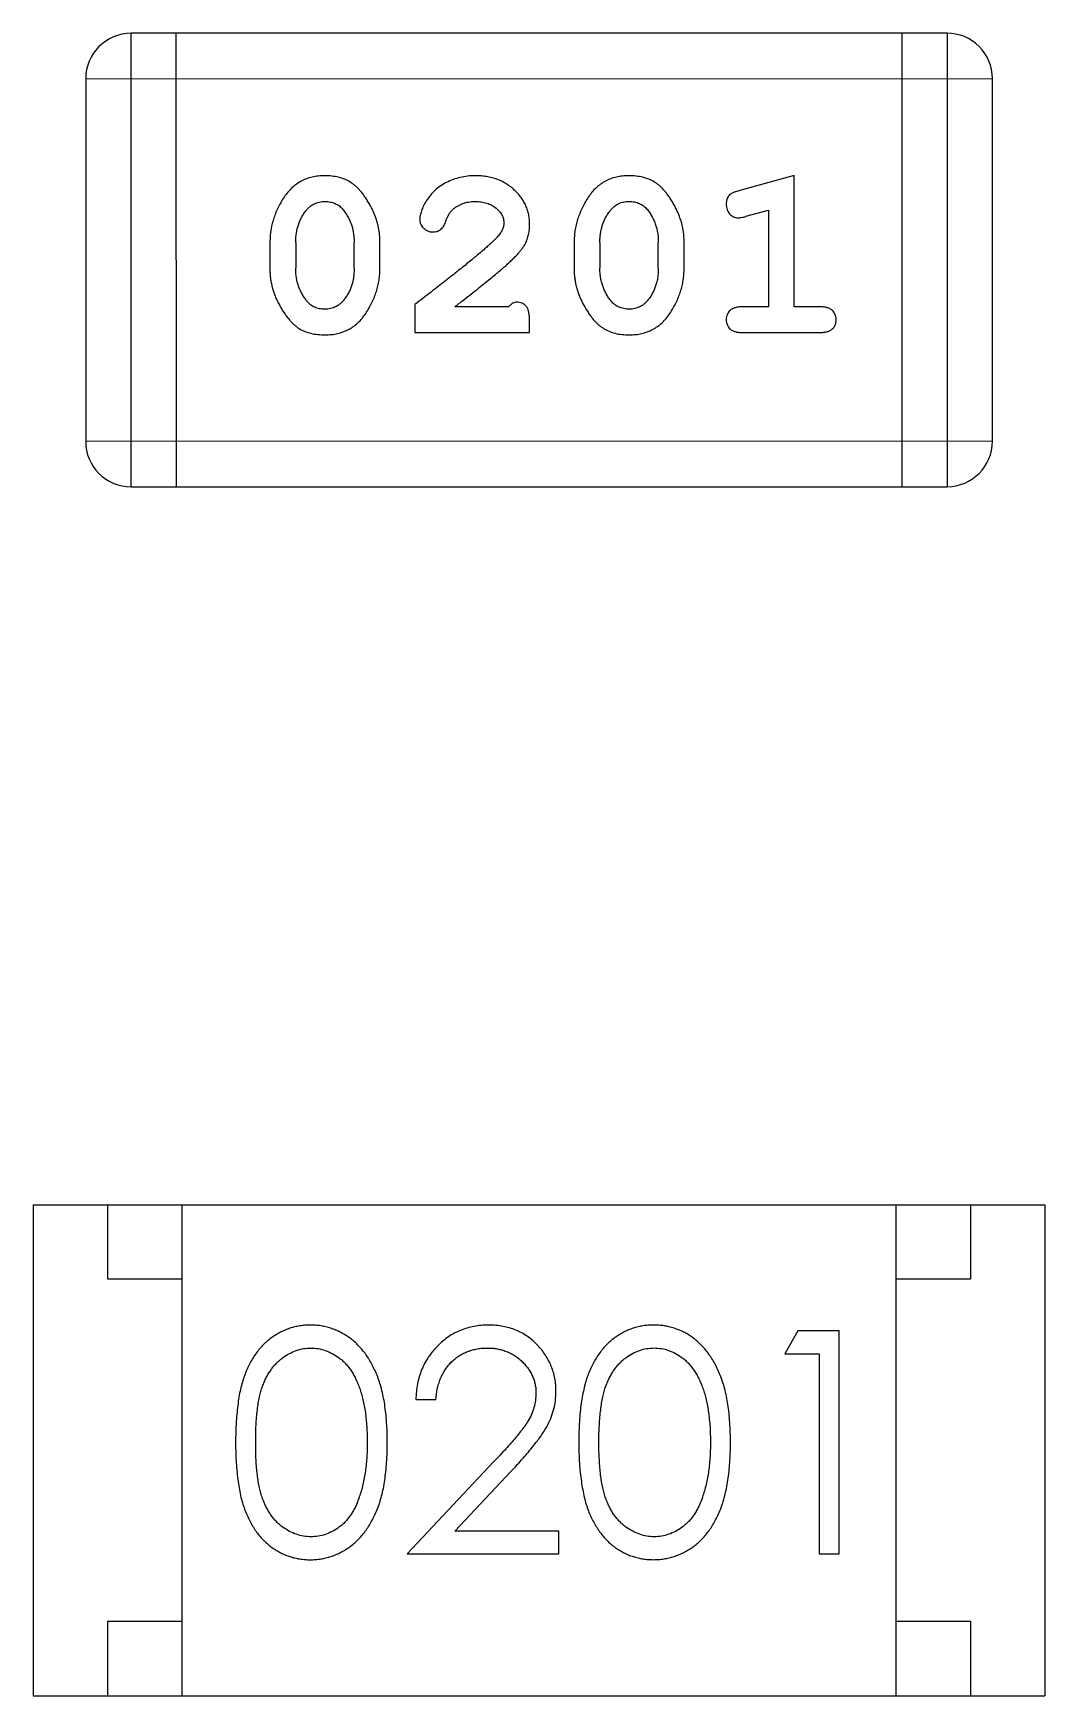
# Model space of a CAD drawing. Header units: millimetres. Extents: x 0 to 297, y 0 to 210.
# Drawn here: x 225.768 to 226.448, y 126.505 to 127.623 of the extents above; entities that cross this region are included whole.
import ezdxf

# ---------------------------------------------------------------- set-up
doc = ezdxf.new("R2010")
doc.units = ezdxf.units.MM
doc.layers.get('0').update_dxf_attribs({"linetype": 'CONTINUOUS'})

msp = doc.modelspace()

# ---------------------------------------------------------------- linework, layer by layer
at = {"color": 7, "linetype": 'Continuous'}
for p, q in [((225.8336, 127.318), (225.8336, 127.6228)), ((226.3822, 127.6228), (225.8336, 127.6228)), ((225.8641, 127.318), (225.864, 127.6228)), ((226.3517, 127.6228), (226.3518, 127.318)), ((226.3822, 127.6228), (226.3822, 127.318)), ((225.8031, 127.5923), (226.4127, 127.5924)), ((225.8031, 127.5923), (225.8031, 127.3484)), ((226.4127, 127.3485), (226.4127, 127.5924)), ((226.2794, 127.5271), (226.2428, 127.5172)), ((226.2794, 127.439), (226.2794, 127.5271)), ((226.247, 127.4998), (226.2621, 127.5039)), ((226.2621, 127.5039), (226.2621, 127.439)), ((225.927, 127.4824), (225.927, 127.4647)), ((225.9443, 127.4821), (225.9443, 127.4649)), ((225.9836, 127.4649), (225.9836, 127.4821)), ((226.0009, 127.4647), (226.0009, 127.4824)), ((226.1315, 127.4824), (226.1315, 127.4647)), ((226.1488, 127.4822), (226.1488, 127.465)), ((226.1881, 127.465), (226.1881, 127.4822)), ((226.2054, 127.4647), (226.2054, 127.4824)), ((226.0245, 127.4405), (226.0245, 127.4216)), ((226.0874, 127.4389), (226.0513, 127.4389)), ((226.2621, 127.439), (226.2448, 127.439)), ((226.2967, 127.439), (226.2794, 127.439)), ((226.1016, 127.4216), (226.1016, 127.4295)), ((226.0245, 127.4216), (226.1016, 127.4216)), ((226.2448, 127.4217), (226.2967, 127.4217)), ((226.4127, 127.3485), (225.8031, 127.3484)), ((225.8336, 127.318), (226.3822, 127.318)), ((225.7679, 126.8352), (225.7679, 126.5052)), ((225.7679, 126.8352), (226.4479, 126.8352)), ((225.8179, 126.7852), (225.8179, 126.8352)), ((225.8679, 126.5052), (225.8679, 126.8352)), ((226.3479, 126.5052), (226.3479, 126.8352)), ((226.3979, 126.8352), (226.3979, 126.7852)), ((226.4479, 126.8352), (226.4479, 126.5052)), ((225.8679, 126.7852), (225.8179, 126.7852)), ((226.3979, 126.7852), (226.3479, 126.7852)), ((226.2819, 126.7505), (226.2731, 126.7351)), ((226.3097, 126.7505), (226.2819, 126.7505)), ((226.3097, 126.6005), (226.3097, 126.7505)), ((226.2731, 126.7351), (226.2962, 126.7351)), ((226.2962, 126.7351), (226.2962, 126.6005)), ((226.0251, 126.7043), (226.0385, 126.7043)), ((226.0775, 126.6626), (226.0193, 126.6005)), ((226.0514, 126.6159), (226.089, 126.6559)), ((226.1212, 126.6159), (226.0514, 126.6159)), ((226.1212, 126.6005), (226.1212, 126.6159)), ((226.0193, 126.6005), (226.1212, 126.6005)), ((226.2962, 126.6005), (226.3097, 126.6005)), ((225.8179, 126.5052), (225.8179, 126.5552)), ((225.8179, 126.5552), (225.8679, 126.5552)), ((226.3479, 126.5552), (226.3979, 126.5552)), ((226.3979, 126.5552), (226.3979, 126.5052)), ((225.7679, 126.5052), (226.4479, 126.5052))]:
    msp.add_line(p, q, dxfattribs=at)
for centre, start, end in [((225.8336, 127.5923), 90.0074, 180.0074), ((226.3822, 127.5924), 0.0074, 90.0074), ((226.3822, 127.3485), 270.0074, 0.0074), ((225.8336, 127.3484), 180.0074, 270.0074)]:
    msp.add_arc(centre, 0.0305, start, end, dxfattribs=at)
for points, knots in [([(225.9638, 127.527), (225.9623, 127.527), (225.9595, 127.5269), (225.9554, 127.5262), (225.9516, 127.5251), (225.948, 127.5235), (225.9447, 127.5214), (225.9417, 127.5189), (225.9389, 127.5159), (225.9364, 127.5126), (225.9342, 127.509), (225.9323, 127.5053), (225.9306, 127.5016), (225.9293, 127.4978), (225.9283, 127.494), (225.9275, 127.4902), (225.9271, 127.4863), (225.927, 127.4837), (225.927, 127.4824)], [0, 0, 0, 0, 0.06692, 0.130834, 0.19258, 0.252759, 0.312631, 0.373411, 0.436359, 0.501894, 0.568244, 0.632472, 0.69556, 0.757163, 0.818592, 0.878885, 0.939235, 1, 1, 1, 1]), ([(226.0009, 127.4824), (226.0009, 127.4835), (226.0009, 127.4856), (226.0006, 127.4888), (226, 127.492), (225.9994, 127.4951), (225.9984, 127.4981), (225.9973, 127.5011), (225.996, 127.5041), (225.9945, 127.507), (225.9929, 127.5097), (225.9913, 127.5123), (225.9896, 127.5146), (225.988, 127.5167), (225.9863, 127.5185), (225.9846, 127.5202), (225.9828, 127.5216), (225.9805, 127.5232), (225.9773, 127.5248), (225.9731, 127.5261), (225.9686, 127.5269), (225.9654, 127.527), (225.9638, 127.527)], [0, 0, 0, 0, 0.049855, 0.099516, 0.148482, 0.19758, 0.246804, 0.296268, 0.346517, 0.397047, 0.446826, 0.49336, 0.537801, 0.579207, 0.617974, 0.654833, 0.689171, 0.722088, 0.786392, 0.853518, 0.924186, 1, 1, 1, 1]), ([(226.0649, 127.527), (226.0632, 127.527), (226.0599, 127.5269), (226.0549, 127.526), (226.0502, 127.5246), (226.0457, 127.5226), (226.0415, 127.5202), (226.0379, 127.5173), (226.0348, 127.514), (226.0322, 127.5105), (226.0303, 127.5069), (226.0288, 127.5036), (226.0279, 127.5005), (226.0277, 127.4986), (226.0277, 127.4977)], [0, 0, 0, 0, 0.098286, 0.193983, 0.289056, 0.384352, 0.477435, 0.566197, 0.652355, 0.737986, 0.818188, 0.887401, 0.94802, 1, 1, 1, 1]), ([(226.1016, 127.4943), (226.1016, 127.4954), (226.1015, 127.4976), (226.101, 127.5008), (226.1002, 127.5039), (226.0991, 127.5069), (226.0976, 127.5098), (226.0958, 127.5125), (226.0937, 127.5151), (226.0913, 127.5175), (226.0887, 127.5197), (226.0858, 127.5217), (226.0828, 127.5234), (226.0796, 127.5247), (226.0762, 127.5257), (226.0726, 127.5265), (226.0688, 127.527), (226.0662, 127.527), (226.0649, 127.527)], [0, 0, 0, 0, 0.060981, 0.120256, 0.178148, 0.236115, 0.293993, 0.352864, 0.413358, 0.476056, 0.539296, 0.602396, 0.665116, 0.728325, 0.792919, 0.859317, 0.928302, 1, 1, 1, 1]), ([(226.1683, 127.527), (226.1668, 127.527), (226.164, 127.5269), (226.16, 127.5262), (226.1561, 127.5251), (226.1525, 127.5235), (226.1492, 127.5214), (226.1462, 127.5189), (226.1434, 127.516), (226.1409, 127.5126), (226.1387, 127.509), (226.1368, 127.5053), (226.1352, 127.5016), (226.1338, 127.4978), (226.1328, 127.494), (226.132, 127.4902), (226.1316, 127.4863), (226.1315, 127.4837), (226.1315, 127.4824)], [0, 0, 0, 0, 0.06692, 0.130834, 0.19258, 0.252759, 0.312631, 0.373411, 0.436359, 0.501894, 0.568244, 0.632472, 0.69556, 0.757163, 0.818592, 0.878885, 0.939235, 1, 1, 1, 1]), ([(226.2054, 127.4824), (226.2054, 127.4835), (226.2054, 127.4857), (226.2051, 127.4888), (226.2045, 127.492), (226.2039, 127.4951), (226.2029, 127.4981), (226.2018, 127.5011), (226.2005, 127.5041), (226.199, 127.507), (226.1974, 127.5097), (226.1958, 127.5123), (226.1941, 127.5146), (226.1925, 127.5167), (226.1908, 127.5186), (226.1891, 127.5202), (226.1873, 127.5216), (226.185, 127.5232), (226.1818, 127.5248), (226.1776, 127.5261), (226.1731, 127.5269), (226.1699, 127.527), (226.1683, 127.527)], [0, 0, 0, 0, 0.049855, 0.099516, 0.148482, 0.19758, 0.246804, 0.296268, 0.346517, 0.397047, 0.446826, 0.49336, 0.537801, 0.579207, 0.617974, 0.654833, 0.689171, 0.722088, 0.786392, 0.853518, 0.924186, 1, 1, 1, 1]), ([(226.2428, 127.5172), (226.2419, 127.5169), (226.2404, 127.5164), (226.2383, 127.5156), (226.2367, 127.5147), (226.2355, 127.5137), (226.2347, 127.5125), (226.2341, 127.5111), (226.2338, 127.5096), (226.2338, 127.5086), (226.2337, 127.508)], [0, 0, 0, 0, 0.187321, 0.344927, 0.475328, 0.579604, 0.674244, 0.773631, 0.882025, 1, 1, 1, 1]), ([(225.9515, 127.5039), (225.9519, 127.5044), (225.9527, 127.5053), (225.9541, 127.5065), (225.9555, 127.5075), (225.957, 127.5083), (225.9586, 127.5089), (225.9603, 127.5094), (225.9621, 127.5097), (225.9633, 127.5097), (225.9639, 127.5097)], [0, 0, 0, 0, 0.13042, 0.256046, 0.378133, 0.498725, 0.620452, 0.742761, 0.869406, 1, 1, 1, 1]), ([(225.9639, 127.5097), (225.9645, 127.5097), (225.9658, 127.5097), (225.9676, 127.5094), (225.9693, 127.509), (225.9708, 127.5084), (225.9723, 127.5077), (225.9737, 127.5068), (225.9749, 127.5057), (225.9757, 127.5049), (225.976, 127.5044)], [0, 0, 0, 0, 0.138115, 0.270177, 0.397547, 0.520057, 0.63869, 0.757499, 0.878226, 1, 1, 1, 1]), ([(226.0499, 127.5043), (226.0504, 127.5048), (226.0514, 127.5056), (226.053, 127.5067), (226.0548, 127.5076), (226.0566, 127.5084), (226.0585, 127.509), (226.0605, 127.5094), (226.0626, 127.5097), (226.0641, 127.5097), (226.0648, 127.5097)], [0, 0, 0, 0, 0.121873, 0.243139, 0.363336, 0.485133, 0.607572, 0.734701, 0.864814, 1, 1, 1, 1]), ([(226.0648, 127.5097), (226.0662, 127.5097), (226.0689, 127.5096), (226.0727, 127.5087), (226.0761, 127.5074), (226.079, 127.5054), (226.0813, 127.5032), (226.083, 127.5007), (226.0841, 127.498), (226.0842, 127.4961), (226.0843, 127.4952)], [0, 0, 0, 0, 0.156344, 0.299348, 0.4327, 0.561, 0.682299, 0.791883, 0.89611, 1, 1, 1, 1]), ([(226.156, 127.5039), (226.1565, 127.5044), (226.1573, 127.5053), (226.1586, 127.5065), (226.16, 127.5075), (226.1615, 127.5083), (226.1631, 127.509), (226.1648, 127.5094), (226.1666, 127.5097), (226.1678, 127.5097), (226.1684, 127.5097)], [0, 0, 0, 0, 0.13042, 0.256046, 0.378133, 0.498725, 0.620452, 0.742761, 0.869406, 1, 1, 1, 1]), ([(226.1684, 127.5097), (226.169, 127.5097), (226.1703, 127.5097), (226.1721, 127.5095), (226.1738, 127.509), (226.1754, 127.5084), (226.1768, 127.5077), (226.1782, 127.5068), (226.1795, 127.5057), (226.1802, 127.5049), (226.1806, 127.5045)], [0, 0, 0, 0, 0.138115, 0.270177, 0.397547, 0.520057, 0.63869, 0.757499, 0.878226, 1, 1, 1, 1]), ([(226.2337, 127.508), (226.2338, 127.5074), (226.2338, 127.5062), (226.2343, 127.5044), (226.235, 127.5028), (226.236, 127.5014), (226.2372, 127.5002), (226.2386, 127.4994), (226.2401, 127.4988), (226.2411, 127.4988), (226.2416, 127.4987)], [0, 0, 0, 0, 0.138815, 0.27042, 0.39836, 0.52875, 0.654955, 0.771147, 0.884581, 1, 1, 1, 1]), ([(225.9443, 127.4821), (225.9443, 127.4832), (225.9444, 127.4853), (225.9447, 127.4883), (225.9452, 127.4913), (225.9461, 127.4941), (225.9471, 127.4967), (225.9483, 127.4993), (225.9498, 127.5017), (225.951, 127.5032), (225.9515, 127.5039)], [0, 0, 0, 0, 0.135446, 0.266257, 0.393419, 0.517936, 0.639137, 0.758785, 0.879345, 1, 1, 1, 1]), ([(225.976, 127.5044), (225.9766, 127.5036), (225.9778, 127.502), (225.9794, 127.4995), (225.9807, 127.4969), (225.9818, 127.4941), (225.9826, 127.4913), (225.9832, 127.4883), (225.9835, 127.4853), (225.9836, 127.4832), (225.9836, 127.4821)], [0, 0, 0, 0, 0.125331, 0.248948, 0.371201, 0.494032, 0.616811, 0.742104, 0.868849, 1, 1, 1, 1]), ([(226.0277, 127.4977), (226.0277, 127.4972), (226.0278, 127.4961), (226.0283, 127.4945), (226.0291, 127.4931), (226.0302, 127.4918), (226.0316, 127.4907), (226.0331, 127.4899), (226.0348, 127.4893), (226.0359, 127.4893), (226.0365, 127.4893)], [0, 0, 0, 0, 0.120856, 0.239483, 0.360995, 0.490166, 0.620982, 0.746416, 0.870253, 1, 1, 1, 1]), ([(226.0365, 127.4893), (226.037, 127.4893), (226.0379, 127.4893), (226.0393, 127.4896), (226.0406, 127.4901), (226.0417, 127.4908), (226.0427, 127.4917), (226.0436, 127.4928), (226.0444, 127.4942), (226.0448, 127.4953), (226.045, 127.4958)], [0, 0, 0, 0, 0.127347, 0.246131, 0.359406, 0.470543, 0.586092, 0.711469, 0.847022, 1, 1, 1, 1]), ([(226.045, 127.4958), (226.0453, 127.4967), (226.0459, 127.4984), (226.0471, 127.5007), (226.0484, 127.5028), (226.0494, 127.5038), (226.0499, 127.5043)], [0, 0, 0, 0, 0.285518, 0.544185, 0.781367, 1, 1, 1, 1]), ([(226.0843, 127.4952), (226.0842, 127.4944), (226.0841, 127.4928), (226.0831, 127.4903), (226.0816, 127.4879), (226.0802, 127.4863), (226.0795, 127.4855)], [0, 0, 0, 0, 0.212836, 0.442809, 0.70317, 1, 1, 1, 1]), ([(226.0848, 127.466), (226.0857, 127.4668), (226.0874, 127.4682), (226.0898, 127.4705), (226.0919, 127.4726), (226.0938, 127.4746), (226.0954, 127.4764), (226.0967, 127.4782), (226.0978, 127.4798), (226.099, 127.4819), (226.1, 127.4844), (226.1009, 127.4876), (226.1015, 127.4909), (226.1016, 127.4931), (226.1016, 127.4943)], [0, 0, 0, 0, 0.103002, 0.197728, 0.285279, 0.365235, 0.437224, 0.502446, 0.560545, 0.611446, 0.707576, 0.80349, 0.900532, 1, 1, 1, 1]), ([(226.1488, 127.4822), (226.1488, 127.4832), (226.1489, 127.4853), (226.1492, 127.4884), (226.1498, 127.4913), (226.1506, 127.4941), (226.1516, 127.4968), (226.1528, 127.4993), (226.1543, 127.5017), (226.1555, 127.5032), (226.156, 127.5039)], [0, 0, 0, 0, 0.135446, 0.266257, 0.393419, 0.517936, 0.639137, 0.758785, 0.879345, 1, 1, 1, 1]), ([(226.1806, 127.5045), (226.1812, 127.5037), (226.1824, 127.5021), (226.1839, 127.4995), (226.1852, 127.4969), (226.1863, 127.4941), (226.1871, 127.4913), (226.1877, 127.4883), (226.1881, 127.4853), (226.1881, 127.4832), (226.1881, 127.4822)], [0, 0, 0, 0, 0.125331, 0.248948, 0.371201, 0.494032, 0.616811, 0.742104, 0.868849, 1, 1, 1, 1]), ([(226.2416, 127.4987), (226.242, 127.4988), (226.2427, 127.4988), (226.244, 127.499), (226.2454, 127.4993), (226.2465, 127.4996), (226.247, 127.4998)], [0, 0, 0, 0, 0.183151, 0.413144, 0.682305, 1, 1, 1, 1]), ([(226.0795, 127.4855), (226.0791, 127.485), (226.0781, 127.4841), (226.0765, 127.4825), (226.0746, 127.4808), (226.0725, 127.4788), (226.07, 127.4767), (226.0673, 127.4744), (226.0643, 127.4719), (226.0609, 127.4692), (226.0574, 127.4662), (226.0535, 127.4632), (226.0494, 127.4598), (226.045, 127.4564), (226.0402, 127.4527), (226.0352, 127.4488), (226.03, 127.4447), (226.0264, 127.4419), (226.0245, 127.4405)], [0, 0, 0, 0, 0.026647, 0.057942, 0.094152, 0.134806, 0.180631, 0.231142, 0.286385, 0.346321, 0.411439, 0.481035, 0.555329, 0.634592, 0.718826, 0.807759, 0.901393, 1, 1, 1, 1]), ([(225.927, 127.4647), (225.927, 127.4636), (225.927, 127.4615), (225.9273, 127.4583), (225.9278, 127.4551), (225.9285, 127.4521), (225.9294, 127.449), (225.9305, 127.446), (225.9318, 127.4431), (225.9333, 127.4402), (225.9348, 127.4374), (225.9365, 127.4349), (225.9381, 127.4326), (225.9398, 127.4305), (225.9415, 127.4286), (225.9432, 127.4269), (225.9449, 127.4255), (225.9473, 127.4239), (225.9504, 127.4223), (225.9546, 127.421), (225.9592, 127.4202), (225.9624, 127.4201), (225.964, 127.42)], [0, 0, 0, 0, 0.049886, 0.09882, 0.148132, 0.19689, 0.246038, 0.295176, 0.345305, 0.395692, 0.445312, 0.491875, 0.535813, 0.577009, 0.616081, 0.652689, 0.687585, 0.720206, 0.785062, 0.85223, 0.923759, 1, 1, 1, 1]), ([(225.9519, 127.4426), (225.9513, 127.4434), (225.9501, 127.445), (225.9486, 127.4476), (225.9472, 127.4502), (225.9462, 127.4529), (225.9453, 127.4558), (225.9447, 127.4587), (225.9444, 127.4618), (225.9443, 127.4639), (225.9443, 127.4649)], [0, 0, 0, 0, 0.124927, 0.248361, 0.370889, 0.492583, 0.61616, 0.741472, 0.869044, 1, 1, 1, 1]), ([(225.964, 127.42), (225.9655, 127.4201), (225.9683, 127.4202), (225.9724, 127.4209), (225.9762, 127.422), (225.9798, 127.4236), (225.9831, 127.4256), (225.9862, 127.4281), (225.989, 127.4311), (225.9914, 127.4345), (225.9936, 127.4381), (225.9956, 127.4417), (225.9972, 127.4455), (225.9986, 127.4492), (225.9996, 127.453), (226.0004, 127.4569), (226.0008, 127.4608), (226.0009, 127.4634), (226.0009, 127.4647)], [0, 0, 0, 0, 0.067217, 0.131051, 0.19272, 0.252824, 0.312745, 0.373449, 0.436041, 0.501494, 0.567761, 0.632087, 0.695096, 0.757109, 0.817993, 0.878657, 0.939311, 1, 1, 1, 1]), ([(225.9836, 127.4649), (225.9836, 127.4639), (225.9835, 127.4618), (225.9832, 127.4587), (225.9827, 127.4558), (225.9818, 127.453), (225.9809, 127.4503), (225.9796, 127.4478), (225.9781, 127.4454), (225.9769, 127.4439), (225.9764, 127.4432)], [0, 0, 0, 0, 0.135449, 0.266263, 0.393429, 0.516942, 0.639128, 0.758779, 0.879341, 1, 1, 1, 1]), ([(226.0513, 127.4389), (226.0533, 127.4405), (226.0571, 127.4435), (226.0626, 127.4478), (226.0675, 127.4517), (226.072, 127.4553), (226.0759, 127.4585), (226.0793, 127.4613), (226.0823, 127.4638), (226.084, 127.4653), (226.0848, 127.466)], [0, 0, 0, 0, 0.176662, 0.337826, 0.484741, 0.617764, 0.73494, 0.837793, 0.926412, 1, 1, 1, 1]), ([(226.1315, 127.4647), (226.1315, 127.4636), (226.1315, 127.4615), (226.1319, 127.4583), (226.1323, 127.4552), (226.133, 127.4521), (226.1339, 127.449), (226.1351, 127.446), (226.1363, 127.4431), (226.1378, 127.4402), (226.1394, 127.4375), (226.141, 127.4349), (226.1426, 127.4326), (226.1443, 127.4305), (226.146, 127.4286), (226.1477, 127.427), (226.1494, 127.4256), (226.1518, 127.424), (226.155, 127.4224), (226.1591, 127.421), (226.1637, 127.4202), (226.1669, 127.4201), (226.1685, 127.4201)], [0, 0, 0, 0, 0.049886, 0.09882, 0.148132, 0.19689, 0.246038, 0.295176, 0.345305, 0.395692, 0.445312, 0.491875, 0.535813, 0.577009, 0.616081, 0.652689, 0.687585, 0.720206, 0.785062, 0.85223, 0.923759, 1, 1, 1, 1]), ([(226.1564, 127.4427), (226.1558, 127.4435), (226.1546, 127.445), (226.1531, 127.4476), (226.1517, 127.4502), (226.1507, 127.453), (226.1498, 127.4558), (226.1492, 127.4588), (226.1489, 127.4618), (226.1488, 127.4639), (226.1488, 127.465)], [0, 0, 0, 0, 0.124927, 0.248361, 0.370889, 0.492583, 0.61616, 0.741472, 0.869044, 1, 1, 1, 1]), ([(226.1685, 127.4201), (226.17, 127.4201), (226.1728, 127.4202), (226.1769, 127.4209), (226.1807, 127.422), (226.1843, 127.4236), (226.1876, 127.4256), (226.1907, 127.4282), (226.1935, 127.4311), (226.1959, 127.4345), (226.1981, 127.4381), (226.2001, 127.4418), (226.2017, 127.4455), (226.2031, 127.4492), (226.2041, 127.453), (226.2049, 127.4569), (226.2053, 127.4608), (226.2054, 127.4634), (226.2054, 127.4647)], [0, 0, 0, 0, 0.067217, 0.131051, 0.19272, 0.252824, 0.312745, 0.373449, 0.436041, 0.501494, 0.567761, 0.632087, 0.695096, 0.757109, 0.817993, 0.878657, 0.939311, 1, 1, 1, 1]), ([(226.1881, 127.465), (226.1881, 127.4639), (226.188, 127.4618), (226.1877, 127.4588), (226.1872, 127.4558), (226.1863, 127.453), (226.1854, 127.4504), (226.1841, 127.4478), (226.1826, 127.4454), (226.1815, 127.4439), (226.1809, 127.4432)], [0, 0, 0, 0, 0.135449, 0.266263, 0.393429, 0.516942, 0.639128, 0.758779, 0.879341, 1, 1, 1, 1]), ([(225.9641, 127.4374), (225.9634, 127.4374), (225.9622, 127.4374), (225.9604, 127.4376), (225.9587, 127.438), (225.9571, 127.4386), (225.9556, 127.4394), (225.9543, 127.4403), (225.953, 127.4414), (225.9523, 127.4422), (225.9519, 127.4426)], [0, 0, 0, 0, 0.139844, 0.271849, 0.399162, 0.521619, 0.6402, 0.758957, 0.87828, 1, 1, 1, 1]), ([(225.9764, 127.4432), (225.976, 127.4427), (225.9752, 127.4418), (225.9738, 127.4406), (225.9724, 127.4396), (225.9709, 127.4388), (225.9693, 127.4381), (225.9677, 127.4377), (225.9659, 127.4374), (225.9647, 127.4374), (225.9641, 127.4374)], [0, 0, 0, 0, 0.129853, 0.25607, 0.380154, 0.49978, 0.62208, 0.743277, 0.868791, 1, 1, 1, 1]), ([(226.093, 127.4421), (226.0925, 127.442), (226.0916, 127.442), (226.0902, 127.4413), (226.0888, 127.4403), (226.0879, 127.4394), (226.0874, 127.4389)], [0, 0, 0, 0, 0.20611, 0.432681, 0.695597, 1, 1, 1, 1]), ([(226.1016, 127.4295), (226.1016, 127.4306), (226.1015, 127.4325), (226.1011, 127.4353), (226.1004, 127.4375), (226.0994, 127.4392), (226.0981, 127.4405), (226.0965, 127.4414), (226.0948, 127.442), (226.0936, 127.4421), (226.093, 127.4421)], [0, 0, 0, 0, 0.1844, 0.34094, 0.473574, 0.586824, 0.690029, 0.789175, 0.890445, 1, 1, 1, 1]), ([(226.1686, 127.4374), (226.1679, 127.4374), (226.1667, 127.4374), (226.1649, 127.4377), (226.1632, 127.4381), (226.1616, 127.4387), (226.1601, 127.4394), (226.1588, 127.4403), (226.1575, 127.4414), (226.1568, 127.4422), (226.1564, 127.4427)], [0, 0, 0, 0, 0.139844, 0.271849, 0.399162, 0.521619, 0.6402, 0.758957, 0.87828, 1, 1, 1, 1]), ([(226.1809, 127.4432), (226.1805, 127.4427), (226.1797, 127.4418), (226.1783, 127.4406), (226.1769, 127.4396), (226.1754, 127.4388), (226.1738, 127.4382), (226.1722, 127.4377), (226.1704, 127.4374), (226.1692, 127.4374), (226.1686, 127.4374)], [0, 0, 0, 0, 0.129853, 0.25607, 0.380154, 0.49978, 0.62208, 0.743277, 0.868791, 1, 1, 1, 1]), ([(226.2448, 127.439), (226.2439, 127.4389), (226.2422, 127.4389), (226.2399, 127.4384), (226.2379, 127.4377), (226.2363, 127.4366), (226.2352, 127.4353), (226.2343, 127.4338), (226.2338, 127.4321), (226.2338, 127.4309), (226.2338, 127.4303)], [0, 0, 0, 0, 0.169102, 0.317658, 0.446239, 0.563118, 0.671828, 0.776546, 0.884858, 1, 1, 1, 1]), ([(226.3077, 127.4303), (226.3077, 127.4309), (226.3076, 127.4321), (226.3071, 127.4338), (226.3062, 127.4353), (226.3051, 127.4366), (226.3035, 127.4377), (226.3016, 127.4384), (226.2993, 127.4389), (226.2976, 127.4389), (226.2967, 127.439)], [0, 0, 0, 0, 0.11517, 0.223509, 0.328254, 0.438012, 0.553651, 0.682263, 0.830856, 1, 1, 1, 1]), ([(226.2338, 127.4303), (226.2338, 127.4297), (226.2338, 127.4285), (226.2344, 127.4268), (226.2352, 127.4253), (226.2363, 127.424), (226.2379, 127.4229), (226.2399, 127.4222), (226.2422, 127.4217), (226.2439, 127.4217), (226.2448, 127.4217)], [0, 0, 0, 0, 0.115051, 0.223278, 0.329269, 0.437893, 0.554681, 0.682591, 0.83103, 1, 1, 1, 1]), ([(226.2967, 127.4217), (226.2976, 127.4217), (226.2993, 127.4217), (226.3016, 127.4222), (226.3035, 127.4229), (226.3051, 127.424), (226.3063, 127.4253), (226.3071, 127.4268), (226.3076, 127.4285), (226.3077, 127.4297), (226.3077, 127.4303)], [0, 0, 0, 0, 0.169012, 0.317488, 0.445429, 0.560977, 0.67065, 0.776666, 0.88492, 1, 1, 1, 1]), ([(225.9541, 126.7543), (225.9529, 126.7543), (225.9505, 126.7543), (225.9471, 126.7538), (225.9437, 126.7532), (225.9404, 126.7522), (225.9372, 126.7511), (225.9341, 126.7496), (225.9311, 126.7479), (225.9281, 126.746), (225.9253, 126.7437), (225.9226, 126.7413), (225.9202, 126.7386), (225.9178, 126.7356), (225.9157, 126.7324), (225.9137, 126.729), (225.9118, 126.7253), (225.9102, 126.7213), (225.9087, 126.717), (225.9074, 126.7123), (225.9063, 126.7072), (225.9055, 126.7016), (225.9048, 126.6957), (225.9043, 126.6893), (225.904, 126.6825), (225.9039, 126.6778), (225.9039, 126.6754)], [0, 0, 0, 0, 0.033742, 0.066533, 0.099153, 0.13154, 0.164087, 0.196563, 0.229707, 0.263315, 0.297504, 0.331686, 0.366482, 0.4021, 0.438958, 0.476748, 0.515985, 0.556589, 0.599519, 0.645765, 0.695487, 0.748721, 0.805687, 0.866754, 0.931405, 1, 1, 1, 1]), ([(226.0058, 126.6754), (226.0058, 126.6777), (226.0058, 126.6822), (226.0055, 126.6888), (226.0049, 126.695), (226.0042, 126.7008), (226.0032, 126.7063), (226.0021, 126.7114), (226.0006, 126.7162), (225.9991, 126.7206), (225.9972, 126.7247), (225.9953, 126.7285), (225.9932, 126.7321), (225.991, 126.7354), (225.9885, 126.7384), (225.986, 126.7412), (225.9833, 126.7437), (225.9804, 126.7459), (225.9774, 126.7479), (225.9743, 126.7496), (225.9711, 126.7511), (225.9679, 126.7522), (225.9646, 126.7532), (225.9611, 126.7539), (225.9576, 126.7543), (225.9552, 126.7543), (225.9541, 126.7543)], [0, 0, 0, 0, 0.065278, 0.127205, 0.186168, 0.241675, 0.294115, 0.343609, 0.390387, 0.434463, 0.476646, 0.517002, 0.555936, 0.593716, 0.630057, 0.665601, 0.700745, 0.734917, 0.768681, 0.802087, 0.834849, 0.867433, 0.900138, 0.932806, 0.966212, 1, 1, 1, 1]), ([(226.074, 126.7543), (226.0723, 126.7543), (226.069, 126.7542), (226.0642, 126.7535), (226.0595, 126.7524), (226.0551, 126.7509), (226.0509, 126.7489), (226.0469, 126.7465), (226.0431, 126.7436), (226.0395, 126.7403), (226.0363, 126.7367), (226.0334, 126.7328), (226.0309, 126.7286), (226.0289, 126.7242), (226.0273, 126.7196), (226.0261, 126.7147), (226.0253, 126.7096), (226.0252, 126.7061), (226.0251, 126.7043)], [0, 0, 0, 0, 0.06445, 0.126725, 0.187421, 0.247417, 0.306749, 0.366595, 0.427749, 0.490235, 0.553031, 0.614805, 0.676505, 0.738096, 0.801021, 0.864897, 0.931209, 1, 1, 1, 1]), ([(226.1193, 126.7097), (226.1192, 126.7112), (226.1192, 126.7141), (226.1186, 126.7185), (226.1176, 126.7226), (226.1162, 126.7266), (226.1144, 126.7305), (226.1123, 126.7342), (226.1097, 126.7377), (226.1068, 126.7411), (226.1036, 126.7442), (226.1, 126.7469), (226.0963, 126.7492), (226.0923, 126.7511), (226.0881, 126.7525), (226.0836, 126.7536), (226.0789, 126.7542), (226.0756, 126.7543), (226.074, 126.7543)], [0, 0, 0, 0, 0.06271, 0.123347, 0.183401, 0.242828, 0.302097, 0.36242, 0.423725, 0.487032, 0.550491, 0.612709, 0.674265, 0.73617, 0.799211, 0.863483, 0.930525, 1, 1, 1, 1]), ([(226.1848, 126.7543), (226.1836, 126.7543), (226.1813, 126.7543), (226.1779, 126.7539), (226.1745, 126.7532), (226.1712, 126.7523), (226.168, 126.7511), (226.1649, 126.7496), (226.1618, 126.7479), (226.1589, 126.746), (226.1561, 126.7438), (226.1534, 126.7413), (226.1509, 126.7386), (226.1486, 126.7356), (226.1465, 126.7324), (226.1444, 126.729), (226.1426, 126.7253), (226.1409, 126.7213), (226.1395, 126.717), (226.1382, 126.7123), (226.1371, 126.7072), (226.1362, 126.7017), (226.1355, 126.6957), (226.135, 126.6893), (226.1347, 126.6825), (226.1347, 126.6778), (226.1347, 126.6754)], [0, 0, 0, 0, 0.033742, 0.066533, 0.099153, 0.13154, 0.164087, 0.196563, 0.229707, 0.263315, 0.297504, 0.331686, 0.366482, 0.4021, 0.438958, 0.476748, 0.515985, 0.556589, 0.599519, 0.645765, 0.695487, 0.748721, 0.805687, 0.866754, 0.931405, 1, 1, 1, 1]), ([(226.2366, 126.6754), (226.2366, 126.6777), (226.2365, 126.6822), (226.2362, 126.6888), (226.2357, 126.695), (226.2349, 126.7009), (226.234, 126.7063), (226.2328, 126.7115), (226.2314, 126.7162), (226.2298, 126.7206), (226.228, 126.7247), (226.2261, 126.7285), (226.224, 126.7321), (226.2217, 126.7354), (226.2193, 126.7384), (226.2168, 126.7412), (226.214, 126.7437), (226.2112, 126.746), (226.2082, 126.748), (226.2051, 126.7497), (226.2019, 126.7511), (226.1987, 126.7523), (226.1953, 126.7532), (226.1919, 126.7539), (226.1884, 126.7543), (226.186, 126.7543), (226.1848, 126.7543)], [0, 0, 0, 0, 0.065278, 0.127205, 0.186168, 0.241675, 0.294115, 0.343609, 0.390387, 0.434463, 0.476646, 0.517002, 0.555936, 0.593716, 0.630057, 0.665601, 0.700745, 0.734917, 0.768681, 0.802087, 0.834849, 0.867433, 0.900138, 0.932806, 0.966212, 1, 1, 1, 1]), ([(225.9174, 126.6755), (225.9174, 126.6775), (225.9174, 126.6814), (225.9176, 126.687), (225.918, 126.6923), (225.9185, 126.6972), (225.9191, 126.7018), (225.9199, 126.7059), (225.9208, 126.7097), (225.9219, 126.7131), (225.9232, 126.7162), (225.9245, 126.7191), (225.926, 126.7218), (225.9277, 126.7243), (225.9294, 126.7266), (225.9313, 126.7287), (225.9333, 126.7307), (225.9362, 126.7329), (225.9399, 126.7353), (225.9446, 126.7374), (225.9495, 126.7387), (225.9528, 126.7388), (225.9545, 126.7389)], [0, 0, 0, 0, 0.073302, 0.142286, 0.206253, 0.266017, 0.321612, 0.372532, 0.419497, 0.462398, 0.502825, 0.541489, 0.579034, 0.615143, 0.650298, 0.684912, 0.718701, 0.752189, 0.817245, 0.879117, 0.939613, 1, 1, 1, 1]), ([(225.9545, 126.7389), (225.9561, 126.7388), (225.9594, 126.7387), (225.9643, 126.7374), (225.9689, 126.7353), (225.9727, 126.7329), (225.9756, 126.7307), (225.9776, 126.7287), (225.9796, 126.7264), (225.9814, 126.724), (225.9831, 126.7212), (225.9846, 126.7183), (225.9861, 126.7151), (225.9874, 126.7117), (225.9885, 126.708), (225.9896, 126.7041), (225.9904, 126.6999), (225.9912, 126.6955), (225.9917, 126.6909), (225.9921, 126.686), (225.9923, 126.6808), (225.9924, 126.6773), (225.9924, 126.6755)], [0, 0, 0, 0, 0.059689, 0.119507, 0.181075, 0.246162, 0.279894, 0.314468, 0.350403, 0.387474, 0.426147, 0.466624, 0.508745, 0.553328, 0.600058, 0.649177, 0.700552, 0.754894, 0.811825, 0.871514, 0.934319, 1, 1, 1, 1]), ([(226.0385, 126.7043), (226.0387, 126.7057), (226.0389, 126.7083), (226.0396, 126.712), (226.0406, 126.7156), (226.0418, 126.7189), (226.0433, 126.722), (226.0451, 126.7249), (226.0471, 126.7275), (226.0493, 126.7299), (226.0518, 126.732), (226.0544, 126.7339), (226.0572, 126.7354), (226.0601, 126.7367), (226.0632, 126.7377), (226.0664, 126.7384), (226.0698, 126.7389), (226.0721, 126.7389), (226.0733, 126.7389)], [0, 0, 0, 0, 0.073648, 0.143686, 0.210962, 0.275557, 0.338064, 0.399311, 0.4594, 0.51934, 0.579024, 0.637809, 0.695959, 0.754122, 0.813113, 0.873453, 0.935561, 1, 1, 1, 1]), ([(226.0733, 126.7389), (226.0744, 126.7389), (226.0766, 126.7389), (226.0798, 126.7384), (226.0829, 126.7377), (226.0859, 126.7367), (226.0888, 126.7355), (226.0915, 126.7339), (226.094, 126.7321), (226.0964, 126.73), (226.0986, 126.7277), (226.1005, 126.7253), (226.1022, 126.7228), (226.1035, 126.7201), (226.1046, 126.7174), (226.1053, 126.7145), (226.1058, 126.7116), (226.1058, 126.7096), (226.1058, 126.7085)], [0, 0, 0, 0, 0.068027, 0.133505, 0.19695, 0.26027, 0.322741, 0.384982, 0.448465, 0.513424, 0.578224, 0.640011, 0.700094, 0.760067, 0.819012, 0.877878, 0.938035, 1, 1, 1, 1]), ([(226.1481, 126.6755), (226.1481, 126.6775), (226.1482, 126.6814), (226.1484, 126.6871), (226.1488, 126.6924), (226.1493, 126.6973), (226.1499, 126.7018), (226.1507, 126.7059), (226.1516, 126.7097), (226.1527, 126.7131), (226.154, 126.7162), (226.1553, 126.7191), (226.1568, 126.7218), (226.1584, 126.7243), (226.1602, 126.7266), (226.1621, 126.7288), (226.1641, 126.7307), (226.1669, 126.733), (226.1707, 126.7353), (226.1754, 126.7375), (226.1803, 126.7387), (226.1836, 126.7389), (226.1853, 126.739)], [0, 0, 0, 0, 0.073302, 0.142286, 0.206253, 0.266017, 0.321612, 0.372532, 0.419497, 0.462398, 0.502825, 0.541489, 0.579034, 0.615143, 0.650298, 0.684912, 0.718701, 0.752189, 0.817245, 0.879117, 0.939613, 1, 1, 1, 1]), ([(226.1853, 126.739), (226.1869, 126.7389), (226.1902, 126.7387), (226.1951, 126.7375), (226.1997, 126.7353), (226.2035, 126.733), (226.2063, 126.7307), (226.2084, 126.7287), (226.2103, 126.7265), (226.2121, 126.724), (226.2138, 126.7213), (226.2154, 126.7183), (226.2168, 126.7151), (226.2181, 126.7117), (226.2193, 126.708), (226.2204, 126.7041), (226.2212, 126.7), (226.2219, 126.6956), (226.2224, 126.6909), (226.2229, 126.686), (226.2231, 126.6808), (226.2231, 126.6773), (226.2231, 126.6755)], [0, 0, 0, 0, 0.059689, 0.119507, 0.181075, 0.246162, 0.279894, 0.314468, 0.350403, 0.387474, 0.426147, 0.466624, 0.508745, 0.553328, 0.600058, 0.649177, 0.700552, 0.754894, 0.811825, 0.871514, 0.934319, 1, 1, 1, 1]), ([(226.1058, 126.7085), (226.1058, 126.7069), (226.1056, 126.7037), (226.1046, 126.6989), (226.1029, 126.6942), (226.1009, 126.6904), (226.0989, 126.6873), (226.097, 126.6846), (226.0946, 126.6817), (226.092, 126.6784), (226.0889, 126.6749), (226.0855, 126.671), (226.0816, 126.6669), (226.0789, 126.664), (226.0775, 126.6626)], [0, 0, 0, 0, 0.088014, 0.174976, 0.2638, 0.355443, 0.406413, 0.465519, 0.533076, 0.609353, 0.693899, 0.787171, 0.889197, 1, 1, 1, 1]), ([(226.089, 126.6559), (226.0904, 126.6575), (226.0932, 126.6604), (226.0971, 126.6648), (226.1007, 126.6689), (226.1039, 126.6728), (226.1067, 126.6764), (226.1092, 126.6798), (226.1113, 126.683), (226.1136, 126.6868), (226.1159, 126.6915), (226.1178, 126.6974), (226.1191, 126.7035), (226.1192, 126.7077), (226.1193, 126.7097)], [0, 0, 0, 0, 0.09953, 0.192079, 0.277712, 0.357454, 0.429648, 0.495771, 0.555538, 0.608657, 0.707578, 0.804328, 0.901298, 1, 1, 1, 1]), ([(225.9039, 126.6754), (225.9039, 126.673), (225.904, 126.6684), (225.9043, 126.6616), (225.9048, 126.6553), (225.9055, 126.6493), (225.9064, 126.6438), (225.9074, 126.6386), (225.9088, 126.6339), (225.9103, 126.6296), (225.912, 126.6256), (225.9138, 126.6219), (225.9158, 126.6184), (225.918, 126.6152), (225.9203, 126.6122), (225.9228, 126.6095), (225.9255, 126.607), (225.9282, 126.6048), (225.9312, 126.6029), (225.9342, 126.6012), (225.9373, 126.5998), (225.9405, 126.5987), (225.9437, 126.5977), (225.9471, 126.5971), (225.9506, 126.5967), (225.9529, 126.5966), (225.9541, 126.5966)], [0, 0, 0, 0, 0.068113, 0.132564, 0.193427, 0.250218, 0.303569, 0.353576, 0.400235, 0.443586, 0.484619, 0.524292, 0.56238, 0.599049, 0.63494, 0.669782, 0.704009, 0.737842, 0.771098, 0.803896, 0.836415, 0.868639, 0.900715, 0.933378, 0.966213, 1, 1, 1, 1]), ([(225.9545, 126.612), (225.9529, 126.6121), (225.9496, 126.6123), (225.9447, 126.6136), (225.94, 126.6156), (225.9362, 126.618), (225.9333, 126.6203), (225.9313, 126.6222), (225.9294, 126.6244), (225.9276, 126.6267), (225.926, 126.6292), (225.9245, 126.6319), (225.9232, 126.6348), (225.9219, 126.6379), (225.9208, 126.6413), (225.9199, 126.6451), (225.9191, 126.6492), (225.9185, 126.6538), (225.918, 126.6586), (225.9176, 126.6639), (225.9174, 126.6696), (225.9174, 126.6735), (225.9174, 126.6755)], [0, 0, 0, 0, 0.060034, 0.120278, 0.182348, 0.247919, 0.281641, 0.315701, 0.350322, 0.385703, 0.421819, 0.459196, 0.497866, 0.538301, 0.58121, 0.628183, 0.679403, 0.734699, 0.794074, 0.858416, 0.927049, 1, 1, 1, 1]), ([(225.9541, 126.5966), (225.9553, 126.5966), (225.9576, 126.5967), (225.9612, 126.5971), (225.9646, 126.5978), (225.9679, 126.5987), (225.9712, 126.5999), (225.9744, 126.6014), (225.9775, 126.6031), (225.9805, 126.6051), (225.9834, 126.6074), (225.9861, 126.6099), (225.9887, 126.6127), (225.9911, 126.6157), (225.9934, 126.619), (225.9954, 126.6226), (225.9974, 126.6264), (225.9991, 126.6304), (226.0008, 126.6348), (226.0021, 126.6396), (226.0033, 126.6447), (226.0042, 126.6501), (226.0049, 126.6559), (226.0055, 126.6621), (226.0058, 126.6686), (226.0058, 126.6731), (226.0058, 126.6754)], [0, 0, 0, 0, 0.033824, 0.067298, 0.10028, 0.133019, 0.165736, 0.198792, 0.232372, 0.266409, 0.301016, 0.336196, 0.371972, 0.408574, 0.446394, 0.485225, 0.525372, 0.567224, 0.611081, 0.65775, 0.70702, 0.759235, 0.814484, 0.873227, 0.934937, 1, 1, 1, 1]), ([(225.9924, 126.6755), (225.9924, 126.6737), (225.9923, 126.6701), (225.9921, 126.6649), (225.9916, 126.6599), (225.991, 126.6551), (225.9902, 126.6505), (225.9893, 126.646), (225.9881, 126.6418), (225.9872, 126.6391), (225.9867, 126.6378)], [0, 0, 0, 0, 0.141157, 0.277773, 0.409244, 0.535676, 0.657497, 0.775458, 0.889412, 1, 1, 1, 1]), ([(226.1347, 126.6754), (226.1347, 126.673), (226.1347, 126.6684), (226.135, 126.6616), (226.1355, 126.6553), (226.1363, 126.6493), (226.1372, 126.6438), (226.1382, 126.6387), (226.1395, 126.6339), (226.141, 126.6296), (226.1427, 126.6256), (226.1446, 126.6219), (226.1466, 126.6184), (226.1488, 126.6152), (226.1511, 126.6122), (226.1536, 126.6095), (226.1562, 126.6071), (226.159, 126.6049), (226.1619, 126.603), (226.165, 126.6013), (226.168, 126.5998), (226.1712, 126.5987), (226.1745, 126.5978), (226.1779, 126.5971), (226.1813, 126.5967), (226.1837, 126.5967), (226.1848, 126.5966)], [0, 0, 0, 0, 0.068113, 0.132564, 0.193427, 0.250218, 0.303569, 0.353576, 0.400235, 0.443586, 0.484619, 0.524292, 0.56238, 0.599049, 0.63494, 0.669782, 0.704009, 0.737842, 0.771098, 0.803896, 0.836415, 0.868639, 0.900715, 0.933378, 0.966213, 1, 1, 1, 1]), ([(226.1853, 126.612), (226.1836, 126.6121), (226.1803, 126.6123), (226.1755, 126.6136), (226.1707, 126.6157), (226.167, 126.618), (226.1641, 126.6203), (226.162, 126.6223), (226.1602, 126.6244), (226.1584, 126.6267), (226.1567, 126.6292), (226.1553, 126.6319), (226.1539, 126.6348), (226.1527, 126.638), (226.1516, 126.6414), (226.1507, 126.6451), (226.1499, 126.6493), (226.1492, 126.6538), (226.1488, 126.6587), (226.1484, 126.6639), (226.1482, 126.6696), (226.1481, 126.6735), (226.1481, 126.6755)], [0, 0, 0, 0, 0.060034, 0.120278, 0.182348, 0.247919, 0.281641, 0.315701, 0.350322, 0.385703, 0.421819, 0.459196, 0.497866, 0.538301, 0.58121, 0.628183, 0.679403, 0.734699, 0.794074, 0.858416, 0.927049, 1, 1, 1, 1]), ([(226.1848, 126.5966), (226.186, 126.5967), (226.1884, 126.5967), (226.1919, 126.5972), (226.1954, 126.5978), (226.1987, 126.5987), (226.202, 126.6), (226.2052, 126.6014), (226.2083, 126.6032), (226.2113, 126.6051), (226.2142, 126.6074), (226.2169, 126.6099), (226.2195, 126.6127), (226.2219, 126.6157), (226.2241, 126.619), (226.2262, 126.6226), (226.2281, 126.6264), (226.2299, 126.6305), (226.2315, 126.6349), (226.2328, 126.6396), (226.234, 126.6447), (226.235, 126.6501), (226.2357, 126.656), (226.2362, 126.6621), (226.2365, 126.6687), (226.2366, 126.6731), (226.2366, 126.6754)], [0, 0, 0, 0, 0.033824, 0.067298, 0.10028, 0.133019, 0.165736, 0.198792, 0.232372, 0.266409, 0.301016, 0.336196, 0.371972, 0.408574, 0.446394, 0.485225, 0.525372, 0.567224, 0.611081, 0.65775, 0.70702, 0.759235, 0.814484, 0.873227, 0.934937, 1, 1, 1, 1]), ([(226.2231, 126.6755), (226.2231, 126.6737), (226.2231, 126.6701), (226.2228, 126.6649), (226.2224, 126.6599), (226.2218, 126.6551), (226.221, 126.6505), (226.22, 126.6461), (226.2188, 126.6418), (226.2179, 126.6391), (226.2175, 126.6378)], [0, 0, 0, 0, 0.141157, 0.277773, 0.409244, 0.535676, 0.657497, 0.775458, 0.889412, 1, 1, 1, 1]), ([(225.9867, 126.6378), (225.9863, 126.6367), (225.9856, 126.6347), (225.9842, 126.6317), (225.9828, 126.629), (225.9812, 126.6265), (225.9794, 126.6242), (225.9776, 126.622), (225.9756, 126.6201), (225.9727, 126.6179), (225.9691, 126.6155), (225.9643, 126.6135), (225.9595, 126.6122), (225.9562, 126.6121), (225.9545, 126.612)], [0, 0, 0, 0, 0.075949, 0.148549, 0.218996, 0.286119, 0.351826, 0.416074, 0.478265, 0.540325, 0.660405, 0.774606, 0.887187, 1, 1, 1, 1]), ([(226.2175, 126.6378), (226.2171, 126.6367), (226.2163, 126.6347), (226.215, 126.6318), (226.2135, 126.629), (226.2119, 126.6265), (226.2102, 126.6242), (226.2083, 126.6221), (226.2063, 126.6202), (226.2035, 126.6179), (226.1998, 126.6156), (226.1951, 126.6136), (226.1903, 126.6122), (226.187, 126.6121), (226.1853, 126.612)], [0, 0, 0, 0, 0.075949, 0.148549, 0.218996, 0.286119, 0.351826, 0.416074, 0.478265, 0.540325, 0.660405, 0.774606, 0.887187, 1, 1, 1, 1])]:
    msp.add_open_spline(points, degree=3, knots=knots, dxfattribs=at)

doc.saveas('drawing.dxf')
